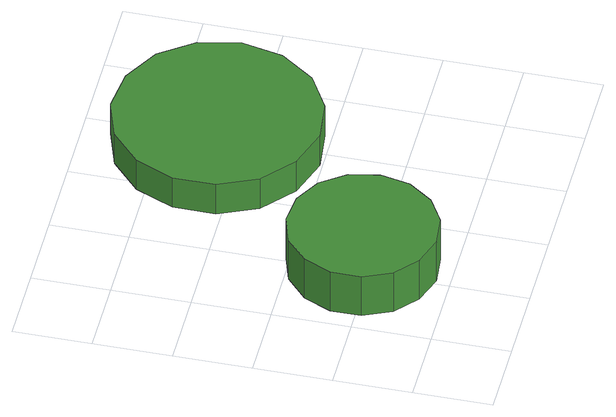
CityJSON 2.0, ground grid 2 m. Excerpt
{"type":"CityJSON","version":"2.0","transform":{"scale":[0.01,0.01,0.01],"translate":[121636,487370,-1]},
"CityObjects":{
"tree1":{"type":"SolitaryVegetationObject","attributes":{"function":"something"},"geometry":[{"type":"MultiSurface","lod":"1","boundaries":[[[0,1,2,3,4,5,6,7,8,9,10,11,12,13,14]],[[15,16,17,18,19,20,21,22,23,24,25,26,27,28,29]],[[0,29,28,1]],[[1,28,27,2]],[[2,27,26,3]],[[3,26,25,4]],[[4,25,24,5]],[[5,24,23,6]],[[6,23,22,7]],[[7,22,21,8]],[[8,21,20,9]],[[9,20,19,10]],[[10,19,18,11]],[[11,18,17,12]],[[12,17,16,13]],[[13,16,15,14]],[[14,15,29,0]]]}]},
"tree2":{"type":"SolitaryVegetationObject","attributes":{"function":"something"},"geometry":[{"type":"MultiSurface","lod":"1","boundaries":[[[30,31,32,33,34,35,36,37,38,39,40,41,42,43,44]],[[45,46,47,48,49,50,51,52,53,54,55,56,57,58,59]],[[30,59,58,31]],[[31,58,57,32]],[[32,57,56,33]],[[33,56,55,34]],[[34,55,54,35]],[[35,54,53,36]],[[36,53,52,37]],[[37,52,51,38]],[[38,51,50,39]],[[39,50,49,40]],[[40,49,48,41]],[[41,48,47,42]],[[42,47,46,43]],[[43,46,45,44]],[[44,45,59,30]]]}]}
},
"vertices":[
[422,225,205],[406,302,205],[360,366,205],[292,405,205],[213,413,205],[139,389,205],[80,336,205],[48,265,205],[48,186,205],[80,114,205],[139,62,205],[213,37,205],[292,45,205],[360,85,205],[406,148,205],[406,148,79],[360,85,79],[292,45,79],[213,37,79],[139,62,79],[80,114,79],[48,186,79],[48,265,79],[80,336,79],[139,389,79],[213,413,79],[292,405,79],[360,366,79],[406,302,79],[422,225,79],
[846,668,179],[823,775,179],[759,863,179],[664,917,179],[556,929,179],[452,895,179],[371,822,179],[327,722,179],[327,613,179],[371,514,179],[452,441,179],[556,407,179],[664,419,179],[759,473,179],[823,561,179],[823,561,83],[759,473,83],[664,419,83],[556,407,83],[452,441,83],[371,514,83],[327,613,83],[327,722,83],[371,822,83],[452,895,83],[556,929,83],[664,917,83],[759,863,83],[823,775,83],[846,668,83]
]}
